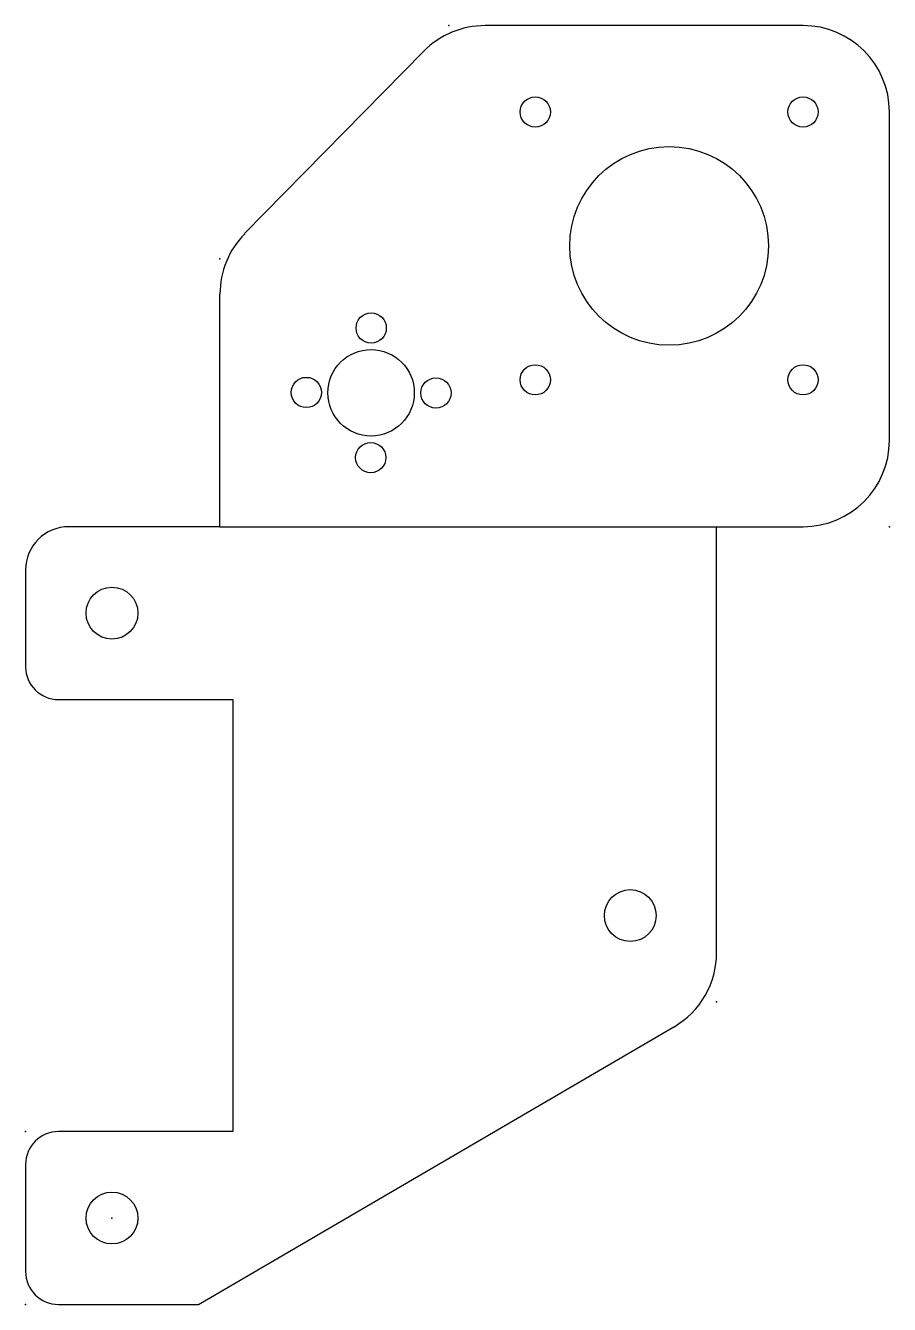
# Model space of a CAD drawing. Header units: centimetres. Extents: x -1 to 9, y -1 to 13.8.
import ezdxf

# ---------------------------------------------------------------- set-up
doc = ezdxf.new("R2010")
doc.units = ezdxf.units.CM
doc.header["$MEASUREMENT"] = 0
doc.layers.add('extrusor v2_Sketch1', color=7, linetype='Continuous')

msp = doc.modelspace()

# ---------------------------------------------------------------- linework, layer by layer
at = {"layer": 'extrusor v2_Sketch1'}
for p, q in [((8, 13.8), (4.32, 13.8)), ((1.536, 11.392), (3.606, 13.5)), ((9, 9), (9, 12.8)), ((1.25, 8), (1.25, 10.691)), ((1.25, 8), (-0.5, 8)), ((1.25, 8), (7, 8)), ((7, 3.074), (7, 8)), ((7, 8), (8, 8)), ((-1, 7.5), (-1, 6.38)), ((-0.62, 6), (1.4, 6)), ((1.4, 6), (1.4, 1)), ((1, -1), (6.504, 2.211)), ((1.4, 1), (-0.62, 1)), ((-1, 0.62), (-1, -0.62)), ((-0.62, -1), (-0.588, -1)), ((-0.588, -1), (1, -1))]:
    msp.add_line(p, q, dxfattribs=at)
for centre, radius in [((4.9, 12.8), 0.175), ((8, 12.8), 0.175), ((6.45, 11.25), 1.15), ((3.001, 10.3), 0.175), ((3, 9.55), 0.5), ((4.9, 9.7), 0.175), ((8, 9.7), 0.175), ((2.25, 9.554), 0.175), ((3.75, 9.548), 0.175), ((2.996, 8.8), 0.175), ((0, 7), 0.3), ((6, 3.5), 0.3), ((0, 0), 0.3)]:
    msp.add_circle(centre, radius, dxfattribs=at)
for centre, radius, start, end in [((4.32, 12.8), 1, 90, 135.5356), ((8, 12.8), 1, 0, 90), ((2.25, 10.691), 1, 135.5356, 180), ((8, 9), 1, 270, 360), ((-0.5, 7.5), 0.5, 90, 180), ((-0.62, 6.38), 0.38, 180, 270), ((6, 3.074), 1, 300.2564, 360), ((-0.62, 0.62), 0.38, 90, 180), ((-0.62, -0.62), 0.38, 180, 270)]:
    msp.add_arc(centre, radius, start, end, dxfattribs=at)
for p in [(3.9, 13.8), (1.25, 11.1), (9, 8), (7, 2.5), (-1, 1), (0, 0), (-1, -1)]:
    msp.add_point(p, dxfattribs=at)

doc.saveas('drawing.dxf')
